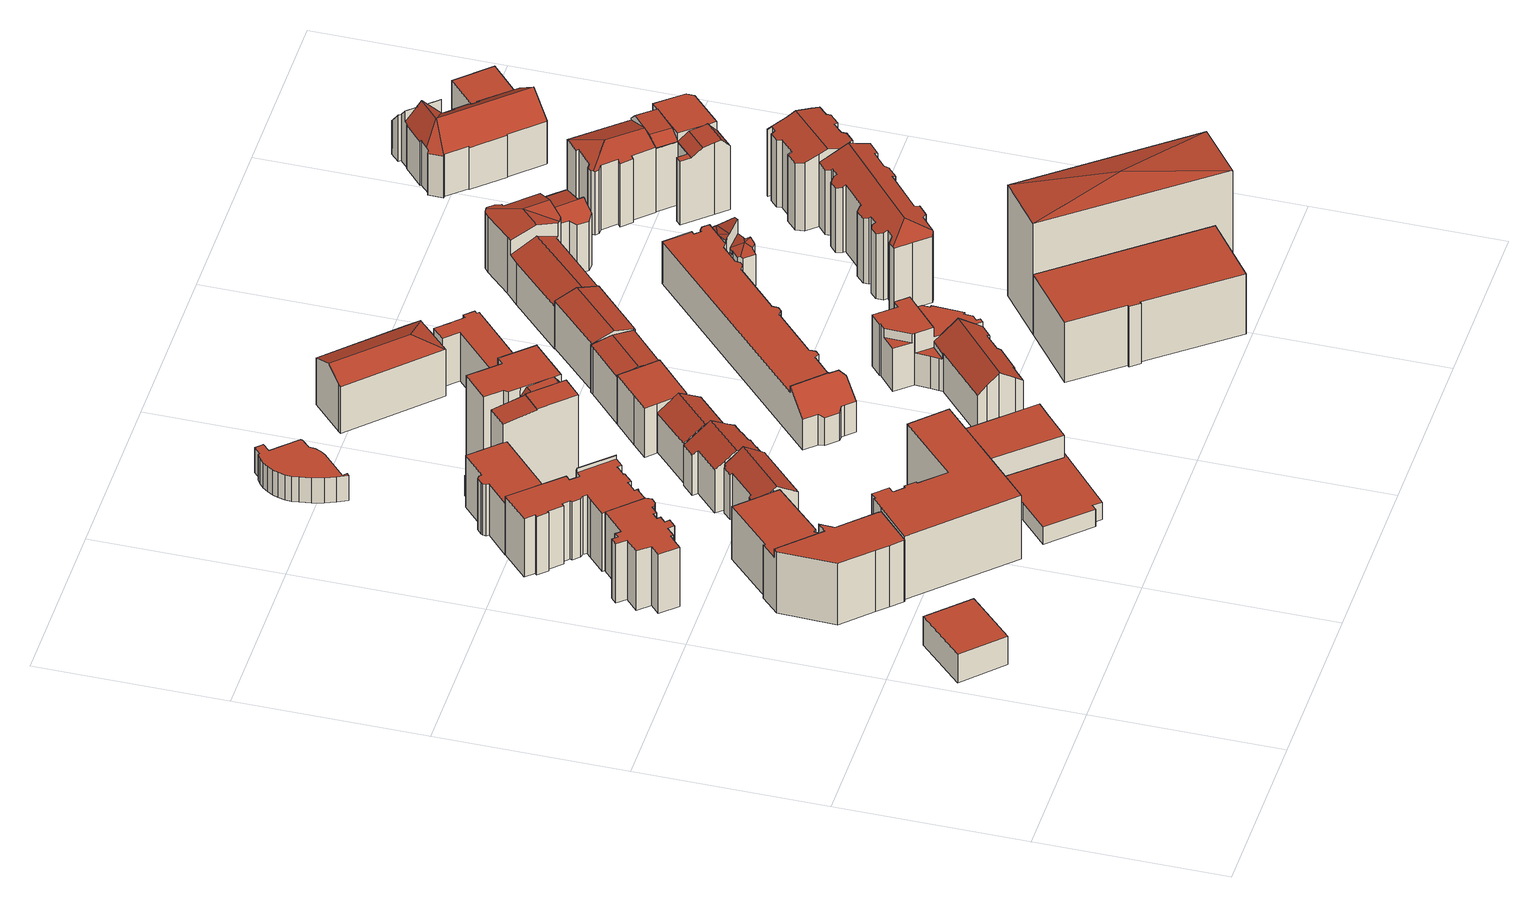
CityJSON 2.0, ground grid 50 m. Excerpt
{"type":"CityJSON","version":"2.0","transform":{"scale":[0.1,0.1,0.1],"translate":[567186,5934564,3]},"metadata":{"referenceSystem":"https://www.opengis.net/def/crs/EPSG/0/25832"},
"CityObjects":{
"building1":{"type":"Building","attributes":{"Gemeindeschluessel":"02000000","Geometrietyp2DReferenz":"3000","function":"31001_2080","roofType":"1000","measuredHeight":8.8,"storeysAboveGround":2},"geometry":[{"type":"MultiSurface","lod":"2","boundaries":[[[0,1,2,3]],[[4,5,6,7]],[[5,3,2,6]],[[6,2,1,7]],[[5,4,0,3]],[[4,7,1,0]]],"semantics":{"surfaces":[{"type":"RoofSurface"},{"type":"GroundSurface"},{"type":"WallSurface"}],"values":[0,1,2,2,2,2]}}]},
"building2":{"type":"Building","attributes":{"Gemeindeschluessel":"02000000","Geometrietyp2DReferenz":"3000","function":"31001_1010","roofType":"1000","measuredHeight":19.07,"storeysAboveGround":5},"geometry":[{"type":"MultiSurface","lod":"2","boundaries":[[[8,9,10,11]],[[12,13,14,15]],[[16,17,18,19]],[[20,21,22,23]],[[15,14,24,25]],[[26,27,28,29]],[[29,28,30,31]],[[32,33,34,35]],[[35,34,36,37]],[[37,36,38,39]],[[39,38,40,41]],[[42,43,26,29,31,44,20,23,8,11,16,19,32,35,37,39,41]],[[22,21,45,30,28,27,46,24,14,13,10,9]],[[24,46,43,42,47,25]],[[46,27,26,43]],[[45,21,20,44]],[[30,45,44,31]],[[47,42,41,40]],[[33,32,19,18]],[[22,9,8,23]],[[16,11,10,13,12,17]],[[33,18,17,12,15,25,47,40,38,36,34]]],"semantics":{"surfaces":[{"type":"WallSurface"},{"type":"GroundSurface"},{"type":"RoofSurface"}],"values":[0,0,0,0,0,0,0,0,0,0,0,1,2,0,0,0,0,0,0,0,0,2]}}]},
"building3":{"type":"Building","attributes":{"Gemeindeschluessel":"02000000","Geometrietyp2DReferenz":"3000","function":"31001_1010","roofType":"1000","measuredHeight":18.43,"storeysAboveGround":6},"geometry":[{"type":"MultiSurface","lod":"2","boundaries":[[[48,49,50,51]],[[51,50,52,53]],[[54,55,56,57]],[[57,56,58,59]],[[59,58,60,61]],[[62,63,64,65]],[[65,64,66,67]],[[68,69,70,71]],[[71,70,72,73]],[[73,72,74,75]],[[75,74,76,77]],[[77,76,78,79]],[[79,78,80,81]],[[82,83,84,85]],[[86,87,88,89]],[[68,71,73,75,77,79,81,90,91,62,65,67,48,51,53,92,93,94,82,85,54,57,59,61,95,86,89]],[[96,52,50,49,66,64,63,97,98,80,78,76,74,72,70,69,88,87,99,60,58,56,55,84,83,100,101]],[[98,97,91,90]],[[80,98,90,81]],[[88,69,68,89]],[[99,87,86,95]],[[97,63,62,91]],[[100,83,82,94]],[[60,99,95,61]],[[84,55,54,85]],[[66,49,48,67]],[[52,96,92,53]],[[96,101,93,92]],[[101,100,94,93]]],"semantics":{"surfaces":[{"type":"WallSurface"},{"type":"GroundSurface"},{"type":"RoofSurface"}],"values":[0,0,0,0,0,0,0,0,0,0,0,0,0,0,0,1,2,0,0,0,0,0,0,0,0,0,0,0,0]}}]},
"building4":{"type":"Building","attributes":{"Gemeindeschluessel":"02000000","Geometrietyp2DReferenz":"3000","function":"31001_1010","roofType":"1000","measuredHeight":19.35,"storeysAboveGround":6},"geometry":[{"type":"MultiSurface","lod":"2","boundaries":[[[102,103,104,105,106,107,108]],[[109,110,111,112]],[[113,114,115,116]],[[117,118,119,120]],[[120,119,121,122]],[[122,121,123,124]],[[124,123,125,126]],[[126,125,127,128]],[[128,127,129,130]],[[130,129,131,132]],[[132,131,133,134]],[[134,133,135,136]],[[136,135,110,109]],[[137,138,139,140]],[[140,139,141,142]],[[142,141,143,144]],[[144,143,145,146]],[[146,145,147,148]],[[149,150,151,152]],[[152,151,153,154]],[[154,153,155,156]],[[156,155,157,158]],[[158,157,159,160]],[[161,107,106,162]],[[162,106,105,163]],[[163,105,104,164]],[[164,104,103,165]],[[166,102,108,167]],[[168,169,170,147,145,143,141,139,138,159,157,155,153,151,150,166,167,171,115,114,111,110,135,133,131,129,127,125,123,121,119,118]],[[149,152,154,156,158,160,137,140,142,144,146,148,172,173,174,117,120,122,124,126,128,130,132,134,136,109,112,113,116,175,161,162,163,164,165]],[[149,165,103,102,166,150]],[[161,175,171,167,108,107]],[[174,173,169,168]],[[173,172,170,169]],[[172,148,147,170]],[[137,160,159,138]],[[117,174,168,118]],[[175,116,115,171]],[[113,112,111,114]]],"semantics":{"surfaces":[{"type":"RoofSurface"},{"type":"WallSurface"},{"type":"GroundSurface"}],"values":[0,1,1,1,1,1,1,1,1,1,1,1,1,1,1,1,1,1,1,1,1,1,1,1,1,1,1,1,0,2,1,1,1,1,1,1,1,1,1]}}]},
"building5":{"type":"Building","attributes":{"Gemeindeschluessel":"02000000","Geometrietyp2DReferenz":"3000","function":"31001_1120","roofType":"1000","measuredHeight":19.71,"storeysAboveGround":5},"geometry":[{"type":"MultiSurface","lod":"2","boundaries":[[[176,177,178,179,180,181,182,183,184,185,186,187,188,189,190,191,192]],[[193,194,195,196,197,198,199,200,201,202,203,204,205,206,207,208,209]],[[209,208,177,176]],[[208,207,178,177]],[[207,206,179,178]],[[206,205,180,179]],[[205,204,181,180]],[[204,203,182,181]],[[203,202,183,182]],[[202,201,184,183]],[[201,200,185,184]],[[200,199,186,185]],[[199,198,187,186]],[[198,197,188,187]],[[197,196,189,188]],[[196,195,190,189]],[[195,194,191,190]],[[194,193,192,191]],[[193,209,176,192]]],"semantics":{"surfaces":[{"type":"GroundSurface"},{"type":"RoofSurface"},{"type":"WallSurface"}],"values":[0,1,2,2,2,2,2,2,2,2,2,2,2,2,2,2,2,2,2]}}]},
"building6":{"type":"Building","attributes":{"Gemeindeschluessel":"02000000","Geometrietyp2DReferenz":"3000","function":"31001_1010","roofType":"3100","measuredHeight":17.91,"storeysAboveGround":4},"geometry":[{"type":"MultiSurface","lod":"2","boundaries":[[[210,211,212,213,214,215,216,217,218,219,220,221,222,223]],[[224,225,212,211]],[[226,223,222,227]],[[227,222,221,228]],[[228,221,220,229]],[[229,220,219,230]],[[230,219,218,231]],[[231,218,217,232]],[[232,217,216,233]],[[233,216,215,234]],[[234,215,214,235]],[[235,214,213,236]],[[237,210,223,226]],[[238,225,224,239]],[[239,224,211,210,237]],[[236,213,212,225,238]],[[236,238,239,237,226,227,228,229,230,231,232,233,234,235]]],"semantics":{"surfaces":[{"type":"RoofSurface"},{"type":"WallSurface"},{"type":"GroundSurface"}],"values":[0,0,1,1,1,1,1,1,1,1,1,1,1,1,1,1,2]}}]},
"building7":{"type":"Building","attributes":{"Gemeindeschluessel":"02000000","Geometrietyp2DReferenz":"3000","function":"31001_1010","roofType":"1000","measuredHeight":15.99,"storeysAboveGround":4},"geometry":[{"type":"MultiSurface","lod":"2","boundaries":[[[240,241,242,243,244,245,246,247,248,249,250]],[[251,252,253,254,255,256,257,258,259,260,261]],[[253,248,247,254]],[[254,247,246,255]],[[255,246,245,256]],[[256,245,244,257]],[[257,244,243,258]],[[258,243,242,259]],[[259,242,241,260]],[[260,241,240,261]],[[251,250,249,252]],[[252,249,248,253]],[[251,261,240,250]]],"semantics":{"surfaces":[{"type":"RoofSurface"},{"type":"GroundSurface"},{"type":"WallSurface"}],"values":[0,1,2,2,2,2,2,2,2,2,2,2,2]}}]},
"building8":{"type":"Building","attributes":{"Gemeindeschluessel":"02000000","Geometrietyp2DReferenz":"3000","function":"31001_2080","roofType":"1000","measuredHeight":5.48,"storeysAboveGround":1},"geometry":[{"type":"MultiSurface","lod":"2","boundaries":[[[262,263,264,265,266,267,268,269,270,271,272,273]],[[274,275,276,277,278,279,280,281,282,283,284,285]],[[285,284,263,262]],[[284,283,264,263]],[[283,282,265,264]],[[282,281,266,265]],[[281,280,267,266]],[[280,279,268,267]],[[279,278,269,268]],[[278,277,270,269]],[[277,276,271,270]],[[276,275,272,271]],[[275,274,273,272]],[[274,285,262,273]]],"semantics":{"surfaces":[{"type":"GroundSurface"},{"type":"RoofSurface"},{"type":"WallSurface"}],"values":[0,1,2,2,2,2,2,2,2,2,2,2,2,2]}}]},
"building9":{"type":"Building","attributes":{"Gemeindeschluessel":"02000000","Geometrietyp2DReferenz":"3000","function":"31001_1010","roofType":"3100","measuredHeight":17.14,"storeysAboveGround":4},"geometry":[{"type":"MultiSurface","lod":"2","boundaries":[[[286,287,288,289,290,291,292]],[[293,292,291,294]],[[294,291,290,295]],[[295,290,289,296]],[[297,286,292,293]],[[298,299,300,301]],[[301,300,302,303]],[[303,302,304,305]],[[305,304,306,307]],[[307,306,308,309]],[[309,308,310,311]],[[311,310,312,313]],[[313,312,314,315]],[[316,317,297,293,294,295,296,298,301,303,305,307,309,311,313,315]],[[318,317,316,319]],[[319,316,315,314]],[[297,317,318,287,286]],[[298,296,289,288,299]],[[319,314,312,310,308,306,304,302,300,299,288,287,318]]],"semantics":{"surfaces":[{"type":"RoofSurface"},{"type":"WallSurface"},{"type":"GroundSurface"}],"values":[0,1,1,1,1,1,1,1,1,1,1,1,1,2,1,1,1,1,0]}}]},
"building10":{"type":"Building","attributes":{"Gemeindeschluessel":"02000000","Geometrietyp2DReferenz":"3000","function":"31001_3040","roofType":"1000","measuredHeight":11.63,"storeysAboveGround":3},"geometry":[{"type":"MultiSurface","lod":"2","boundaries":[[[320,321,322,323]],[[324,322,321,325,326]],[[327,328,329,320,323]],[[320,329,325,321]],[[328,327,324,326]],[[327,323,322,324]],[[329,328,326,325]]],"semantics":{"surfaces":[{"type":"WallSurface"},{"type":"RoofSurface"},{"type":"GroundSurface"}],"values":[0,1,2,0,0,0,0]}}]},
"building11":{"type":"Building","attributes":{"Gemeindeschluessel":"02000000","Geometrietyp2DReferenz":"3000","function":"31001_3040","roofType":"1000","measuredHeight":7.88,"storeysAboveGround":1},"geometry":[{"type":"MultiSurface","lod":"2","boundaries":[[[330,331,332,333,334,335,336,337,338,339,340,341,342,343,344,345,346,347,348,349,350,351,352,353,354,355,356,357,358]],[[359,360,361,362,363,364,365,366,367,368,369,370,371,372,373,374,375,376,377,378,379,380,381,382,383,384,385,386,387]],[[387,386,331,330]],[[386,385,332,331]],[[385,384,333,332]],[[384,383,334,333]],[[383,382,335,334]],[[382,381,336,335]],[[381,380,337,336]],[[380,379,338,337]],[[379,378,339,338]],[[378,377,340,339]],[[377,376,341,340]],[[376,375,342,341]],[[375,374,343,342]],[[374,373,344,343]],[[373,372,345,344]],[[372,371,346,345]],[[371,370,347,346]],[[370,369,348,347]],[[369,368,349,348]],[[368,367,350,349]],[[367,366,351,350]],[[366,365,352,351]],[[365,364,353,352]],[[364,363,354,353]],[[363,362,355,354]],[[362,361,356,355]],[[361,360,357,356]],[[360,359,358,357]],[[359,387,330,358]]],"semantics":{"surfaces":[{"type":"GroundSurface"},{"type":"RoofSurface"},{"type":"WallSurface"}],"values":[0,1,2,2,2,2,2,2,2,2,2,2,2,2,2,2,2,2,2,2,2,2,2,2,2,2,2,2,2,2,2]}}]},
"building12":{"type":"Building","attributes":{"Gemeindeschluessel":"02000000","Geometrietyp2DReferenz":"3000","function":"31001_1010","roofType":"1000","measuredHeight":25.41,"storeysAboveGround":6},"geometry":[{"type":"MultiSurface","lod":"2","boundaries":[[[388,389,390,391]],[[392,393,394,395]],[[396,397,398,399]],[[400,401,402,403]],[[404,405,406,401,400]],[[407,408,405,404]],[[409,391,390,410]],[[388,395,394,389]],[[392,397,396,393]],[[411,412,413,414]],[[415,416,417,418]],[[418,417,412,411]],[[419,420,421,422]],[[422,421,423,424]],[[425,426,427,428]],[[408,429,405]],[[430,409,410,431,432,415,418,411,414,419,422,424,425,428]],[[409,430,398,397,392,395,388,391]],[[429,408,407,399,398,430,428,427]],[[431,410,390,389,394,393,396]],[[432,431,396,403,402,433]],[[396,399,407,404,400,403]],[[433,402,401,406]],[[426,425,424,423]],[[416,415,432,433]],[[420,419,414,413]],[[420,413,412,417,416,433,406,405,429,427,426,423,421]]],"semantics":{"surfaces":[{"type":"RoofSurface"},{"type":"WallSurface"},{"type":"GroundSurface"}],"values":[0,0,0,0,0,0,1,1,1,1,1,1,1,1,1,1,2,1,1,1,1,1,1,1,1,1,0]}}]},
"building13":{"type":"Building","attributes":{"Gemeindeschluessel":"02000000","Geometrietyp2DReferenz":"3000","function":"31001_1010","roofType":"3100","measuredHeight":16.04,"storeysAboveGround":4},"geometry":[{"type":"MultiSurface","lod":"2","boundaries":[[[434,435,436,437]],[[438,437,436,439]],[[440,441,442,443]],[[443,442,444,445]],[[446,447,438,439,440,443,445]],[[448,447,446,449]],[[449,446,445,444]],[[438,447,448,434,437]],[[440,439,436,435,441]],[[449,444,442,441,435,434,448]]],"semantics":{"surfaces":[{"type":"RoofSurface"},{"type":"WallSurface"},{"type":"GroundSurface"}],"values":[0,1,1,1,2,1,1,1,1,0]}}]},
"building14":{"type":"Building","attributes":{"Gemeindeschluessel":"02000000","Geometrietyp2DReferenz":"3000","function":"31001_2010","roofType":"1000","measuredHeight":2.63,"storeysAboveGround":1},"geometry":[{"type":"MultiSurface","lod":"2","boundaries":[[[450,451,452,453]],[[453,452,454,455]],[[455,454,456,457]],[[458,459,460,461]],[[460,459,462,456,454,452,451,463]],[[458,461,464,450,453,455,457,465]],[[458,465,462,459]],[[465,457,456,462]],[[464,461,460,463]],[[450,464,463,451]]],"semantics":{"surfaces":[{"type":"WallSurface"},{"type":"RoofSurface"},{"type":"GroundSurface"}],"values":[0,0,0,0,1,2,0,0,0,0]}}]},
"building15":{"type":"Building","attributes":{"Gemeindeschluessel":"02000000","Geometrietyp2DReferenz":"3000","function":"31001_1120","roofType":"1000","measuredHeight":15.14,"storeysAboveGround":4},"geometry":[{"type":"MultiSurface","lod":"2","boundaries":[[[466,467,468,469,470,471,472]],[[473,474,475,476,477,478,479]],[[479,478,467,466]],[[478,477,468,467]],[[477,476,469,468]],[[476,475,470,469]],[[475,474,471,470]],[[474,473,472,471]],[[473,479,466,472]]],"semantics":{"surfaces":[{"type":"GroundSurface"},{"type":"RoofSurface"},{"type":"WallSurface"}],"values":[0,1,2,2,2,2,2,2,2]}}]},
"building16":{"type":"Building","attributes":{"Gemeindeschluessel":"02000000","Geometrietyp2DReferenz":"3000","function":"31001_1120","roofType":"3100","measuredHeight":15.5,"storeysAboveGround":4},"geometry":[{"type":"MultiSurface","lod":"2","boundaries":[[[480,481,482,483]],[[483,482,484,485]],[[472,471,480,483,485,486]],[[487,486,485,484,488]],[[489,471,472,490,491]],[[490,472,486,487]],[[481,480,471,489]],[[490,487,488,491]],[[481,489,491,488,484,482]]],"semantics":{"surfaces":[{"type":"WallSurface"},{"type":"GroundSurface"},{"type":"RoofSurface"}],"values":[0,0,1,0,0,0,0,2,2]}}]},
"building17":{"type":"Building","attributes":{"Gemeindeschluessel":"02000000","Geometrietyp2DReferenz":"3000","function":"31001_1010","roofType":"3100","measuredHeight":16.7,"storeysAboveGround":4},"geometry":[{"type":"MultiSurface","lod":"2","boundaries":[[[492,493,494]],[[495,496,497,498,499]],[[500,501,502,503,504,505,506,507,508,509,510]],[[511,512,513,514,515,516,517,518,519,520,521,522,523,524,525]],[[526,527,528,529]],[[529,528,530,531]],[[532,533,534,535]],[[535,534,536,537]],[[538,539,540,541]],[[541,540,542,543]],[[543,542,544,545]],[[545,544,546,547]],[[499,548,549,495]],[[550,498,497,551]],[[492,510,509,493]],[[552,508,507,553]],[[553,507,506,554]],[[554,506,505,555]],[[555,505,504,556]],[[523,503,502,524]],[[557,522,521,558]],[[558,521,520,559]],[[559,520,519,560]],[[560,519,518,561]],[[561,518,517,562]],[[562,517,516,563]],[[563,516,515,564]],[[564,515,514,565]],[[565,514,513,566]],[[567,512,511]],[[538,541,543,545,547,532,535,537,526,529,531,568,550,551,569,570,552,553,554,555,556,557,558,559,560,561,562,563,564,565,566]],[[495,549,525,524,502,501,496]],[[557,556,504,503,523,522]],[[569,551,497,496,501,500]],[[550,568,571,548,499,498]],[[538,566,513,512,567,539]],[[511,525,572]],[[570,569,500,510,492,494]],[[552,570,494,493,509,508]],[[533,532,547,546]],[[526,537,536,573,527]],[[571,568,531,530]],[[573,536,534,533,546,544,542,540,539,567,511,572]],[[573,572,525,549,548,571,530,528,527]]],"semantics":{"surfaces":[{"type":"RoofSurface"},{"type":"WallSurface"},{"type":"GroundSurface"}],"values":[0,0,0,0,1,1,1,1,1,1,1,1,1,1,1,1,1,1,1,1,1,1,1,1,1,1,1,1,1,1,2,1,1,1,1,1,1,1,1,1,1,1,0,0]}}]},
"building18":{"type":"Building","attributes":{"Gemeindeschluessel":"02000000","Geometrietyp2DReferenz":"3000","function":"31001_1120","roofType":"1000","measuredHeight":14.96,"storeysAboveGround":4},"geometry":[{"type":"MultiSurface","lod":"2","boundaries":[[[574,575,576,577,578,579,580,581,582,583,584,585,586,587,588]],[[589,590,591,592,593,594,595,596,597,598,599,600,601,602,603]],[[603,602,575,574]],[[602,601,576,575]],[[601,600,577,576]],[[600,599,578,577]],[[599,598,579,578]],[[598,597,580,579]],[[597,596,581,580]],[[596,595,582,581]],[[595,594,583,582]],[[594,593,584,583]],[[593,592,585,584]],[[592,591,586,585]],[[591,590,587,586]],[[590,589,588,587]],[[589,603,574,588]]],"semantics":{"surfaces":[{"type":"GroundSurface"},{"type":"RoofSurface"},{"type":"WallSurface"}],"values":[0,1,2,2,2,2,2,2,2,2,2,2,2,2,2,2,2]}}]},
"building19":{"type":"Building","attributes":{"Gemeindeschluessel":"02000000","Geometrietyp2DReferenz":"3000","function":"31001_2010","roofType":"3200","measuredHeight":17.2,"storeysAboveGround":4},"geometry":[{"type":"MultiSurface","lod":"2","boundaries":[[[604,605,606,607,608]],[[605,609,610,611,612,606]],[[613,608,607,614]],[[615,612,611,616]],[[616,611,610,617]],[[618,619,620,621]],[[622,618,621,613,614,615,616,617]],[[604,608,613,621,620]],[[619,618,622,623]],[[622,617,610,609,623]],[[615,614,607,606,612]],[[619,623,609,605,604,620]]],"semantics":{"surfaces":[{"type":"RoofSurface"},{"type":"WallSurface"},{"type":"GroundSurface"}],"values":[0,0,1,1,1,1,2,1,1,1,1,0]}}]},
"building20":{"type":"Building","attributes":{"Gemeindeschluessel":"02000000","Geometrietyp2DReferenz":"3000","function":"31001_1010","roofType":"3100","measuredHeight":16.41,"storeysAboveGround":4},"geometry":[{"type":"MultiSurface","lod":"2","boundaries":[[[624,625,626,627]],[[628,627,626,629]],[[630,631,632,633]],[[630,633,628,629,634]],[[635,634,629,626,625]],[[631,630,634,635]],[[628,633,632,624,627]],[[631,635,625,624,632]]],"semantics":{"surfaces":[{"type":"RoofSurface"},{"type":"WallSurface"},{"type":"GroundSurface"}],"values":[0,1,1,2,1,1,1,0]}}]},
"building21":{"type":"Building","attributes":{"Gemeindeschluessel":"02000000","Geometrietyp2DReferenz":"3000","function":"31001_1010","roofType":"1000","measuredHeight":15.16,"storeysAboveGround":3},"geometry":[{"type":"MultiSurface","lod":"2","boundaries":[[[636,637,638,639,640,641]],[[639,642,643,644,645,640]],[[646,647,648,649,650]],[[651,652,649,648]],[[653,654,655,651,648]],[[639,656,657,642]],[[652,658,649]],[[659,660,639,638]],[[660,661,662,656,639]],[[654,663,655]],[[664,665,666]],[[667,668,669,670]],[[671,672,673,674]],[[674,673,675,676]],[[676,675,677,678]],[[678,677,679,680]],[[680,679,681,682]],[[683,684,685,686]],[[686,685,687,688]],[[688,687,689,690]],[[690,689,691,692]],[[692,691,693,694]],[[694,693,695,696]],[[696,695,697,698]],[[698,697,699,700]],[[700,699,701,702]],[[702,701,703,704]],[[704,703,705,706]],[[706,705,707,708]],[[708,707,709,710]],[[711,712,713,714]],[[714,713,715,716]],[[716,715,717,718]],[[718,717,719,720]],[[720,719,721,722]],[[658,723,649]],[[724,637,636,725]],[[725,636,641,726]],[[727,645,644,728]],[[664,643,642,665]],[[729,650,649]],[[730,662,661,731]],[[732,733,734,735]],[[735,734,736,737]],[[738,729,649,723,721,719,717,715,713,712,667,670,709,707,705,703,701,699,697,695,693,691,689,687,685,684]],[[682,681,668,667,712,711]],[[722,721,723,658,652,651,655,663,739]],[[730,731,740,724,725,726,727,728,741,742,683,686,688,690,692,694,696,698,700,702,704,706,708,710,743,732,735,737,671,674,676,678,680,682,711,714,716,718,720,722,739]],[[683,742,738,684]],[[741,728,644,643,664,666,647,646]],[[730,739,663,654,653,657,656,662]],[[740,731,661,660,659]],[[665,642,657,653,648,647,666]],[[724,740,659,638,637]],[[727,726,641,640,645]],[[742,741,646,650,729,738]],[[672,671,737,736]],[[733,732,743,744]],[[743,710,709,670,669,744]],[[733,744,669,668,681,679,677,675,673,672,736,734]]],"semantics":{"surfaces":[{"type":"RoofSurface"},{"type":"WallSurface"},{"type":"GroundSurface"}],"values":[0,0,0,0,0,0,0,0,0,0,0,1,1,1,1,1,1,1,1,1,1,1,1,1,1,1,1,1,1,1,1,1,1,1,1,1,1,1,1,1,1,1,1,1,0,1,1,2,1,1,1,1,1,1,1,1,1,1,1,0]}}]},
"building22":{"type":"Building","attributes":{"Gemeindeschluessel":"02000000","Geometrietyp2DReferenz":"3000","function":"31001_2010","roofType":"1000","measuredHeight":18.64,"storeysAboveGround":5},"geometry":[{"type":"MultiSurface","lod":"2","boundaries":[[[745,746,747,748]],[[748,747,749,750]],[[750,749,751,752]],[[752,751,753,754]],[[754,753,755,756]],[[756,755,757,758]],[[746,745,759,760]],[[760,759,758,757]],[[758,759,745,748,750,752,754,756]],[[760,757,755,753,751,749,747,746]]],"semantics":{"surfaces":[{"type":"WallSurface"},{"type":"GroundSurface"},{"type":"RoofSurface"}],"values":[0,0,0,0,0,0,0,0,1,2]}}]},
"building23":{"type":"Building","attributes":{"Gemeindeschluessel":"02000000","Geometrietyp2DReferenz":"3000","function":"31001_2010","roofType":"3500","measuredHeight":36.29,"storeysAboveGround":13},"geometry":[{"type":"MultiSurface","lod":"2","boundaries":[[[761,762,763,764]],[[765,763,762]],[[764,763,766]],[[765,767,768,766,763]],[[769,768,767,770]],[[759,771,769,770]],[[759,770,767,765,762,761]],[[769,771,764,766,768]],[[771,759,761,764]]],"semantics":{"surfaces":[{"type":"RoofSurface"},{"type":"WallSurface"},{"type":"GroundSurface"}],"values":[0,0,0,0,1,2,1,1,1]}}]},
"building24":{"type":"Building","attributes":{"Gemeindeschluessel":"02000000","Geometrietyp2DReferenz":"3000","function":"31001_1010","roofType":"3100","measuredHeight":19.61,"storeysAboveGround":5},"geometry":[{"type":"MultiSurface","lod":"2","boundaries":[[[772,773,774,775,776]],[[777,778,779,773,772]],[[780,781,782,783,784,785,786]],[[787,788,781,780]],[[789,790,791,792,793,782,781,794]],[[794,781,788,795]],[[796,797,798,799,800,801,802,803]],[[802,801,804,805,806,807]],[[806,808,809,807]],[[810,776,775,811]],[[812,778,777,813]],[[814,785,784,815]],[[815,784,783,816]],[[817,793,792,818]],[[818,792,791,819]],[[819,791,790,820]],[[821,800,799,822]],[[822,799,798,823]],[[823,798,797,824]],[[824,797,796,825]],[[826,805,804,827]],[[802,807,809,789,794,795,803]],[[826,827,821,822,823,824,825,828,812,813,810,811,814,815,816,817,818,819,820,829]],[[812,828,795,788,787,779,778]],[[826,829,808,806,805]],[[821,827,804,801,800]],[[828,825,796,803,795]],[[829,820,790,789,809,808]],[[773,779,787,780,786,774]],[[817,816,783,782,793]],[[810,813,777,772,776]],[[814,811,775,774,786,785]]],"semantics":{"surfaces":[{"type":"RoofSurface"},{"type":"WallSurface"},{"type":"GroundSurface"}],"values":[0,0,0,0,0,0,0,0,0,1,1,1,1,1,1,1,1,1,1,1,1,1,2,1,1,1,1,1,1,1,1,1]}}]},
"building25":{"type":"Building","attributes":{"Gemeindeschluessel":"02000000","Geometrietyp2DReferenz":"3000","function":"31001_1010","roofType":"3200","measuredHeight":23.09,"storeysAboveGround":6},"geometry":[{"type":"MultiSurface","lod":"2","boundaries":[[[830,831,832,833,834,835,836]],[[837,834,833,838,839,840,841,842,843,844,845,846,847,848]],[[849,832,831,850]],[[850,831,830,851]],[[852,853,854,855]],[[855,854,856,857]],[[857,856,858,859]],[[860,861,862,863]],[[863,862,864,865]],[[866,867,868,869]],[[869,868,870,871]],[[872,873,874,875]],[[876,848,847,877]],[[877,847,846,878]],[[878,846,845,879]],[[879,845,844,880]],[[880,844,843,881]],[[881,843,842,882]],[[882,842,841,883]],[[883,841,840,884]],[[884,840,839,885]],[[885,839,838,886]],[[887,888,889,890]],[[890,889,891,892]],[[893,894,895,896]],[[897,898,899,900]],[[900,899,901,902]],[[903,904,898,897]],[[905,906,907,908]],[[909,910,906,905]],[[849,850,851,911,852,855,857,859,887,890,892,860,863,865,893,896,866,869,871,903,897,900,902,872,875,909,905,908,876,877,878,879,880,881,882,883,884,885,886]],[[907,906,910,874,873,901,899,898,904,870,868,867,895,894,864,862,861,891,889,888,858,856,854,853,835,834,837]],[[907,837,848,876,908]],[[874,910,909,875]],[[901,873,872,902]],[[870,904,903,871]],[[895,867,866,896]],[[864,894,893,865]],[[891,861,860,892]],[[858,888,887,859]],[[911,851,830,836]],[[849,886,838,833,832]],[[852,911,836,835,853]]],"semantics":{"surfaces":[{"type":"RoofSurface"},{"type":"WallSurface"},{"type":"GroundSurface"}],"values":[0,0,1,1,1,1,1,1,1,1,1,1,1,1,1,1,1,1,1,1,1,1,1,1,1,1,1,1,1,1,2,0,1,1,1,1,1,1,1,1,1,1,1]}}]},
"building26":{"type":"Building","attributes":{"Gemeindeschluessel":"02000000","Geometrietyp2DReferenz":"3000","function":"31001_1010","roofType":"3200","measuredHeight":22.18,"storeysAboveGround":6},"geometry":[{"type":"MultiSurface","lod":"2","boundaries":[[[912,913,914,915,916]],[[917,918,919,920]],[[920,919,921,922]],[[922,921,923,924]],[[924,923,925,926]],[[926,925,927,928]],[[928,927,929,930]],[[931,932,933,934]],[[934,933,935,936]],[[937,914,913,938]],[[939,940,941,942]],[[917,920,922,924,926,928,930,943,939,942,931,934,936,937,938]],[[944,940,939,943,945]],[[937,936,935,915,914]],[[932,931,942,941]],[[945,943,930,929]],[[917,938,913,912,918]],[[932,941,940,944,916,915,935,933]],[[945,929,927,925,923,921,919,918,912,916,944]]],"semantics":{"surfaces":[{"type":"RoofSurface"},{"type":"WallSurface"},{"type":"GroundSurface"}],"values":[0,1,1,1,1,1,1,1,1,1,1,2,1,1,1,1,1,0,0]}}]},
"building27":{"type":"Building","attributes":{"Gemeindeschluessel":"02000000","Geometrietyp2DReferenz":"3000","function":"31001_1120","roofType":"3100","measuredHeight":23.12,"storeysAboveGround":7},"geometry":[{"type":"MultiSurface","lod":"2","boundaries":[[[946,947,948,949]],[[949,948,950,951]],[[951,950,952,953]],[[953,952,954,955]],[[955,954,956,957]],[[957,956,958,959]],[[959,958,960,961]],[[961,960,962,963]],[[963,962,964,965]],[[966,967,968,969]],[[969,968,970,971]],[[971,970,972,973]],[[973,972,974,975]],[[975,974,976,977]],[[977,976,978,979]],[[979,978,980,981]],[[981,980,982,983]],[[983,982,984,985]],[[986,987,947,946]],[[988,908,989,986,946,949,951,953,955,957,959,961,963,965,966,969,971,973,975,977,979,981,983,985]],[[990,991,908,988,992]],[[992,988,985,984]],[[987,986,989,993]],[[993,989,908,991]],[[966,965,964,994,967]],[[992,984,982,980,978,976,974,972,970,968,967,994,990]],[[993,991,990,994,964,962,960,958,956,954,952,950,948,947,987]]],"semantics":{"surfaces":[{"type":"WallSurface"},{"type":"GroundSurface"},{"type":"RoofSurface"}],"values":[0,0,0,0,0,0,0,0,0,0,0,0,0,0,0,0,0,0,0,1,0,0,0,0,0,2,2]}}]},
"building28":{"type":"Building","attributes":{"Gemeindeschluessel":"02000000","Geometrietyp2DReferenz":"3000","function":"31001_1120","roofType":"1000","measuredHeight":22.45,"storeysAboveGround":6},"geometry":[{"type":"MultiSurface","lod":"2","boundaries":[[[995,996,997,998]],[[999,1000,1001,1002]],[[1003,1004,1005,1006,996,995]],[[1000,1007,1008,1009,1001]],[[1006,1010,1011,1012,1013,1014,1015,1007,1016]],[[1017,1018,1010,1005,1004]],[[1008,1015,1019,1020,1021,1009]],[[998,997,1022,1023,1024,1025,1026,1027]],[[1015,1014,1019]],[[1028,1013,1012,1029]],[[1018,1011,1010]],[[1030,1021,1020,1031]],[[1032,1027,1026,1033]],[[1033,1026,1025,1034]],[[1034,1025,1024,1035]],[[1035,1024,1023,1036]],[[1037,1038,1032,1033,1034,1035,1036,1030,1031,1028,1029]],[[1032,1038,1003,995,998,1027]],[[1030,1036,1023,1022,1002,1001,1009,1021]],[[1006,1016,999,1002,1022,997,996]],[[1037,1029,1012,1011,1018,1017]],[[1028,1031,1020,1019,1014,1013]],[[1016,1007,1000,999]],[[1007,1015,1008]],[[1038,1037,1017,1004,1003]],[[1010,1006,1005]]],"semantics":{"surfaces":[{"type":"RoofSurface"},{"type":"WallSurface"},{"type":"GroundSurface"}],"values":[0,0,0,0,0,0,0,0,1,1,1,1,1,1,1,1,2,1,1,1,1,1,1,1,1,1]}}]},
"building29":{"type":"Building","attributes":{"Gemeindeschluessel":"02000000","Geometrietyp2DReferenz":"3000","function":"31001_3040","roofType":"3100","measuredHeight":18.63,"storeysAboveGround":3},"geometry":[{"type":"MultiSurface","lod":"2","boundaries":[[[1039,1040,1041,1042,1043]],[[1039,1044,1045,1046,1047,1048,1049,1050,1040]],[[1051,1052,1053,1044,1039]],[[1054,1043,1042,1055]],[[1055,1042,1041,1056]],[[1057,1058,1059,1060]],[[1060,1059,1061,1062]],[[1062,1061,1043,1054]],[[1063,1050,1049,1064]],[[1064,1049,1048,1065]],[[1065,1048,1047,1066]],[[1067,1068,1069,1070]],[[1045,1071,1046]],[[1072,1073,1074,1075]],[[1075,1074,1076,1077]],[[1077,1076,1078,1079]],[[1079,1078,1080,1081]],[[1082,1083,1084,1085]],[[1086,1087,1088,1089]],[[1052,1090,1053]],[[1091,1092,1093,1094]],[[1094,1093,1095,1096]],[[1097,1098,1099,1100]],[[1101,1102,1103,1104]],[[1105,1106,1107,1108]],[[1109,1106,1105,1070,1069]],[[1104,1103,1100,1099,1110,1073,1072]],[[1057,1060,1062,1054,1055,1056,1063,1064,1065,1066,1067,1070,1105,1108,1086,1089,1111,1112,1113,1082,1085,1091,1094,1096,1101,1104,1072,1075,1077,1079,1081]],[[1080,1078,1076,1074,1073,1110,1039,1043,1061,1059,1058]],[[1084,1083,1114,1051,1039,1110,1099,1098,1095,1093,1092]],[[1080,1058,1057,1081]],[[1113,1112,1115,1090,1052,1051,1114]],[[1102,1101,1096,1095,1098,1097]],[[1115,1112,1111,1116]],[[1111,1089,1088,1117,1116]],[[1087,1086,1108,1107]],[[1084,1092,1091,1085]],[[1114,1083,1082,1113]],[[1053,1118,1045,1044]],[[1067,1066,1047,1046,1071,1068]],[[1063,1056,1041,1040,1050]],[[1102,1097,1100,1103]],[[1115,1116,1117,1118,1053,1090]],[[1087,1107,1106,1109,1118,1117,1088]],[[1109,1069,1068,1071,1045,1118]]],"semantics":{"surfaces":[{"type":"RoofSurface"},{"type":"WallSurface"},{"type":"GroundSurface"}],"values":[0,0,0,1,1,1,1,1,1,1,1,1,1,1,1,1,1,1,1,1,1,1,1,1,1,1,1,2,0,0,1,1,1,1,1,1,1,1,1,1,1,0,0,0,0]}}]}
},
"vertices":[
[107,227,117],[223,344,117],[125,443,117],[8,325,117],[107,227,29],[8,325,29],[125,443,29],[223,344,29],
[149,663,24],[149,663,215],[153,817,215],[153,817,24],[162,826,188],[162,826,215],[260,726,215],[260,726,188],[200,864,24],[200,864,188],[204,860,188],[204,860,24],[247,562,24],[247,562,215],[222,588,215],[222,588,24],[281,747,215],[281,747,188],[363,620,24],[363,620,215],[367,615,215],[367,615,24],[278,531,215],[278,531,24],[321,976,24],[321,976,188],[374,922,188],[374,922,24],[402,894,188],[402,894,24],[414,881,188],[414,881,24],[292,758,188],[292,758,24],[282,759,24],[279,706,24],[275,533,24],[275,533,215],[279,706,215],[282,759,188],
[132,1069,30],[132,1069,214],[108,1046,214],[108,1046,30],[68,1089,214],[68,1089,30],[106,1200,30],[106,1200,214],[117,1211,214],[117,1211,30],[129,1198,214],[129,1198,30],[190,1255,214],[190,1255,30],[169,1093,30],[169,1093,214],[148,1073,214],[148,1073,30],[143,1079,214],[143,1079,30],[242,1146,30],[242,1146,214],[237,1151,214],[237,1151,30],[219,1135,214],[219,1135,30],[213,1142,214],[213,1142,30],[199,1129,214],[199,1129,30],[206,1121,214],[206,1121,30],[191,1107,214],[191,1107,30],[79,1198,30],[79,1198,214],[95,1213,214],[95,1213,30],[267,1159,30],[267,1159,214],[254,1148,214],[254,1148,30],[201,1097,30],[182,1080,30],[94,1113,30],[66,1144,30],[100,1175,30],[266,1176,30],[94,1113,214],[182,1080,214],[201,1097,214],[266,1176,214],[100,1175,214],[66,1144,214],
[392,1283,225],[401,1292,197],[400,1304,183],[365,1341,183],[353,1330,217],[321,1364,217],[319,1361,225],[114,1437,31],[114,1437,212],[185,1503,212],[185,1503,31],[298,1382,31],[298,1382,212],[286,1371,212],[286,1371,31],[234,1323,31],[234,1323,212],[223,1326,212],[223,1326,31],[208,1342,212],[208,1342,31],[209,1348,212],[209,1348,31],[194,1364,212],[194,1364,31],[187,1358,212],[187,1358,31],[157,1390,212],[157,1390,31],[153,1386,212],[153,1386,31],[130,1410,212],[130,1410,31],[135,1415,212],[135,1415,31],[290,1210,31],[290,1210,212],[297,1203,212],[297,1203,31],[293,1200,212],[293,1200,31],[292,1201,212],[292,1201,31],[266,1176,212],[266,1176,31],[190,1255,212],[190,1255,31],[373,1264,31],[373,1264,212],[364,1273,212],[364,1273,31],[342,1252,212],[342,1252,31],[344,1249,212],[344,1249,31],[320,1226,212],[320,1226,31],[314,1233,212],[314,1233,31],[321,1364,31],[353,1330,31],[365,1341,31],[400,1304,31],[401,1292,31],[392,1283,212],[319,1361,212],[242,1314,212],[230,1304,212],[185,1261,212],[306,1350,212],[185,1261,31],[230,1304,31],[242,1314,31],[306,1350,31],
[501,302,30],[278,531,30],[367,615,30],[395,642,30],[399,638,30],[412,651,30],[445,617,30],[432,604,30],[456,579,30],[461,584,30],[484,560,30],[480,556,30],[540,494,30],[689,639,30],[771,557,30],[678,469,30],[626,420,30],[626,420,227],[678,469,227],[771,557,227],[689,639,227],[540,494,227],[480,556,227],[484,560,227],[461,584,227],[456,579,227],[432,604,227],[445,617,227],[412,651,227],[399,638,227],[395,642,227],[367,615,227],[278,531,227],[501,302,227],
[402,894,193],[409,886,201],[533,1005,201],[525,1013,193],[497,1042,165],[493,1037,165],[488,1041,161],[467,1020,161],[471,1016,165],[402,949,166],[398,953,161],[377,933,161],[381,929,166],[374,922,166],[449,845,161],[572,964,161],[374,922,22],[381,929,22],[377,933,22],[398,953,22],[402,949,22],[471,1016,22],[467,1020,22],[488,1041,22],[493,1037,22],[497,1042,22],[525,1013,22],[402,894,22],[572,964,22],[449,845,22],
[336,1644,189],[274,1587,189],[269,1592,189],[260,1593,189],[247,1580,189],[243,1576,189],[242,1567,189],[247,1561,189],[185,1503,189],[262,1421,189],[413,1563,189],[413,1563,29],[262,1421,29],[185,1503,29],[247,1561,29],[242,1567,29],[243,1576,29],[247,1580,29],[260,1593,29],[269,1592,29],[274,1587,29],[336,1644,29],
[650,394,26],[626,420,26],[678,469,26],[840,289,26],[900,343,26],[906,337,26],[701,155,26],[683,175,26],[671,164,26],[573,267,26],[650,340,26],[623,369,26],[623,369,80],[650,340,80],[573,267,80],[671,164,80],[683,175,80],[701,155,80],[906,337,80],[900,343,80],[840,289,80],[678,469,80],[626,420,80],[650,394,80],
[497,1042,175],[520,1018,196],[613,1109,196],[560,1162,149],[528,1132,149],[539,1120,159],[478,1062,158],[478,1062,24],[539,1120,24],[528,1132,24],[560,1162,24],[497,1042,24],[619,1103,24],[619,1103,191],[645,1076,167],[645,1076,24],[659,1062,155],[659,1062,24],[638,1041,155],[638,1041,24],[640,1039,153],[640,1039,24],[618,1017,153],[618,1017,24],[622,1013,149],[622,1013,24],[599,991,149],[599,991,24],[600,990,149],[600,990,24],[572,964,24],[525,1013,24],[525,1013,191],[572,964,149],
[940,378,32],[940,378,149],[900,343,149],[900,343,32],[840,289,149],[771,557,149],[678,469,149],[840,289,32],[678,469,32],[771,557,32],
[284,1983,7],[277,2012,7],[272,2042,7],[270,2060,7],[271,2077,7],[275,2095,7],[281,2111,7],[290,2126,7],[301,2140,7],[314,2151,7],[329,2160,7],[333,2157,7],[351,2175,7],[363,2163,7],[368,2158,7],[349,2139,7],[410,2077,7],[408,2075,7],[410,2073,7],[407,2070,7],[388,2051,7],[386,2034,7],[380,2018,7],[371,2006,7],[360,1995,7],[306,1944,7],[315,1934,7],[310,1929,7],[296,1955,7],[296,1955,85],[310,1929,85],[315,1934,85],[306,1944,85],[360,1995,85],[371,2006,85],[380,2018,85],[386,2034,85],[388,2051,85],[407,2070,85],[410,2073,85],[408,2075,85],[410,2077,85],[349,2139,85],[368,2158,85],[363,2163,85],[351,2175,85],[333,2157,85],[329,2160,85],[314,2151,85],[301,2140,85],[290,2126,85],[281,2111,85],[275,2095,85],[271,2077,85],[270,2060,85],[272,2042,85],[277,2012,85],[284,1983,85],
[406,1570,77],[452,1613,69],[403,1665,69],[357,1622,77],[469,1502,257],[515,1545,257],[452,1613,246],[406,1570,246],[515,1545,260],[469,1502,260],[546,1421,260],[592,1464,260],[527,1532,256],[546,1550,256],[535,1563,232],[515,1545,232],[579,1477,259],[598,1495,259],[586,1508,259],[592,1464,232],[611,1482,232],[357,1622,6],[403,1665,6],[479,1638,6],[479,1638,259],[547,1701,259],[547,1701,6],[513,1587,6],[513,1587,259],[515,1599,259],[515,1599,6],[613,1630,6],[613,1630,259],[626,1642,259],[626,1642,6],[630,1645,259],[630,1645,6],[703,1568,6],[703,1568,259],[698,1564,259],[698,1564,6],[611,1482,259],[546,1421,6],[515,1545,6],[535,1563,6],[535,1563,259],
[603,1120,191],[699,1212,191],[656,1254,154],[560,1162,154],[560,1162,31],[656,1254,31],[705,1206,31],[705,1206,186],[714,1197,178],[714,1197,31],[740,1169,155],[740,1169,31],[645,1076,31],[619,1103,31],[619,1103,177],[645,1076,154],
[892,558,38],[892,558,64],[922,528,64],[922,528,38],[942,509,64],[942,509,38],[963,486,64],[963,486,38],[928,395,38],[928,395,64],[897,431,64],[897,431,38],[993,452,64],[830,497,64],[830,497,38],[993,452,38],
[714,1197,29],[705,1206,29],[656,1254,29],[631,1279,29],[670,1316,29],[736,1376,29],[818,1293,29],[818,1293,181],[736,1376,181],[670,1316,181],[631,1279,181],[656,1254,181],[705,1206,181],[714,1197,181],
[829,1463,29],[829,1463,176],[836,1470,176],[836,1470,29],[839,1467,177],[839,1467,29],[918,1385,29],[918,1385,176],[877,1427,184],[736,1376,176],[818,1293,176],[777,1334,184],
[1059,729,168],[1061,799,168],[1025,768,168],[1096,686,134],[1063,723,134],[1060,683,134],[1058,663,134],[1057,652,134],[1063,724,195],[1063,723,195],[1096,686,195],[1193,772,195],[1165,803,195],[1149,789,195],[1104,841,195],[1074,814,195],[1076,812,195],[1061,799,195],[1059,729,195],[1170,601,166],[1182,587,166],[1192,596,166],[1185,604,166],[1198,616,166],[1199,639,166],[1206,639,166],[1209,723,166],[1203,723,166],[1204,745,166],[1195,755,166],[1202,761,166],[1193,772,166],[1096,686,166],[1108,672,166],[963,486,35],[963,486,199],[942,509,176],[942,509,35],[922,528,155],[922,528,35],[1048,474,35],[1048,474,156],[1006,437,156],[1006,437,35],[993,452,171],[993,452,35],[1152,561,35],[1152,561,153],[1145,568,160],[1145,568,35],[1103,530,160],[1103,530,35],[1110,522,152],[1110,522,35],[1051,471,152],[1051,471,35],[1057,652,152],[1096,686,152],[1058,663,35],[1060,683,35],[1076,812,35],[1074,814,35],[1104,841,35],[1149,789,35],[1165,803,35],[1202,761,35],[1195,755,35],[1204,745,35],[1203,723,35],[1209,723,35],[1206,639,35],[1199,639,35],[1198,616,35],[1185,604,35],[1192,596,35],[1182,587,153],[1057,651,35],[1063,724,35],[1025,768,35],[1057,651,153],[1139,636,202],[966,483,202],
[689,1582,28],[630,1645,28],[614,1663,28],[657,1704,28],[682,1678,28],[794,1784,28],[761,1819,28],[793,1850,28],[825,1815,28],[826,1816,28],[853,1788,28],[861,1795,28],[882,1772,28],[875,1766,28],[880,1761,28],[880,1761,178],[875,1766,178],[882,1772,178],[861,1795,178],[853,1788,178],[826,1816,178],[825,1815,178],[793,1850,178],[761,1819,178],[794,1784,178],[682,1678,178],[657,1704,178],[614,1663,178],[630,1645,178],[689,1582,178],
[749,1809,156],[750,1896,183],[590,2057,183],[550,2020,159],[544,2014,156],[838,1895,156],[839,1896,156],[813,1922,156],[635,2100,156],[544,2014,11],[550,2020,11],[635,2100,11],[813,1922,11],[839,1896,11],[761,1819,11],[761,1819,155],[750,1808,155],[750,1808,11],[793,1850,11],[793,1850,156],
[880,1424,194],[1014,1555,194],[973,1598,176],[839,1467,176],[839,1467,30],[973,1598,30],[920,1382,30],[920,1382,177],[918,1385,178],[918,1385,30],[1056,1511,30],[1056,1511,176],
[1325,1193,131],[1338,1206,136],[1341,1205,136],[1349,1227,142],[1303,1225,133],[1301,1218,131],[1331,1260,131],[1321,1251,131],[1322,1250,131],[1304,1234,131],[1311,1262,175],[1312,1262,175],[1331,1260,175],[1335,1291,164],[1305,1263,175],[1379,1306,153],[1379,1307,153],[1390,1256,175],[1401,1267,170],[1381,1304,154],[1371,1238,138],[1390,1256,131],[1365,1320,153],[1355,1204,137],[1370,1219,142],[1373,1221,141],[1364,1231,140],[1409,1275,153],[1321,1251,119],[1331,1260,119],[1312,1262,119],[803,963,164],[803,963,185],[877,887,185],[877,887,164],[834,836,33],[834,836,128],[828,843,128],[828,843,33],[814,842,119],[814,842,33],[785,872,119],[785,872,33],[784,888,128],[784,888,33],[755,918,128],[755,918,33],[1249,1225,33],[1249,1225,164],[1247,1210,164],[1247,1210,33],[1237,1201,164],[1237,1201,33],[1221,1201,164],[1221,1201,33],[1107,1093,164],[1107,1093,33],[1107,1077,164],[1107,1077,33],[1096,1067,164],[1096,1067,33],[1081,1067,164],[1081,1067,33],[971,963,164],[971,963,33],[971,946,164],[971,946,33],[961,935,164],[961,935,33],[947,940,164],[947,940,33],[890,887,164],[890,887,33],[884,894,164],[884,894,33],[1273,1412,33],[1273,1412,164],[1328,1354,164],[1328,1354,33],[1321,1347,164],[1321,1347,33],[1336,1331,164],[1336,1331,33],[1340,1336,164],[1340,1336,33],[1351,1335,164],[1351,1335,33],[1365,1320,164],[1338,1206,33],[1325,1193,33],[1301,1218,33],[1304,1234,33],[1322,1250,33],[1305,1263,164],[1364,1231,33],[1373,1221,33],[894,867,33],[894,867,184],[893,848,172],[893,848,33],[856,813,128],[856,813,33],[1290,1264,164],[1409,1275,33],[1355,1204,33],[1311,1262,33],[1290,1264,33],[876,886,33],[876,886,184],
[1615,126,38],[1615,126,225],[1458,6,225],[1458,6,38],[1287,223,225],[1287,223,38],[1282,219,225],[1282,219,38],[1263,244,225],[1263,244,38],[1267,248,225],[1267,248,38],[1165,377,225],[1165,377,38],[1320,499,38],[1320,499,225],
[1320,499,381],[1321,498,382],[1545,344,401],[1446,598,381],[1643,91,382],[1768,191,382],[1643,90,381],[1769,190,381],[1769,190,38],[1643,90,38],[1446,598,38],
[1024,1545,190],[1183,1701,190],[1134,1753,158],[1109,1730,158],[973,1598,158],[1056,1511,170],[1211,1659,169],[1223,1659,165],[1183,1701,223],[1233,1750,223],[1232,1842,204],[1223,1841,202],[1209,1829,202],[1146,1764,203],[1134,1753,202],[1223,1659,207],[1234,1658,204],[1319,1730,208],[1250,1803,208],[1257,1809,206],[1255,1826,202],[1241,1842,202],[1284,1696,223],[1245,1658,207],[1260,1641,188],[1260,1621,180],[1281,1597,180],[1302,1597,188],[1325,1619,205],[1331,1624,209],[1273,1685,209],[1245,1658,188],[1332,1626,209],[1321,1637,209],[1360,1674,199],[1313,1724,199],[1366,1680,193],[1319,1730,193],[973,1598,27],[1109,1730,27],[1211,1659,27],[1056,1511,27],[1146,1764,27],[1209,1829,27],[1223,1841,27],[1241,1842,27],[1255,1826,27],[1257,1809,27],[1250,1803,27],[1325,1619,27],[1302,1597,27],[1281,1597,27],[1260,1621,27],[1260,1641,27],[1321,1637,27],[1332,1626,27],[1245,1658,27],[1366,1680,27],
[1337,805,244],[1372,765,244],[1384,766,247],[1388,769,249],[1392,840,269],[1306,845,245],[1303,842,244],[1629,1046,269],[1428,804,249],[1447,802,244],[1474,825,244],[1464,836,249],[1559,918,249],[1566,911,245],[1592,935,245],[1592,948,249],[1631,982,249],[1637,975,246],[1668,1002,246],[1384,766,38],[1372,765,38],[1337,805,38],[1319,858,38],[1319,858,245],[1339,857,250],[1339,857,38],[1357,873,250],[1357,873,38],[1350,881,246],[1350,881,38],[1383,910,38],[1383,910,246],[1401,927,246],[1401,927,38],[1398,930,244],[1398,930,38],[1436,964,38],[1436,964,243],[1439,961,245],[1439,961,38],[1502,1018,245],[1502,1018,38],[1537,1049,38],[1537,1049,244],[1554,1064,244],[1554,1064,38],[1668,1002,38],[1637,975,38],[1631,982,38],[1592,948,38],[1592,935,38],[1566,911,38],[1559,918,38],[1464,836,38],[1474,825,38],[1447,802,38],[1428,804,38],[1349,901,38],[1349,901,240],[1366,917,239],[1366,917,38],[1377,917,242],[1377,917,38],[1399,946,38],[1399,946,239],[1421,966,239],[1421,966,38],[1493,1040,38],[1493,1040,236],[1513,1058,236],[1513,1058,38],[1530,1056,240],[1530,1056,38],[1496,1024,38],[1496,1024,241],[1551,1082,38],[1551,1082,238],[1576,1105,238],[1576,1105,38],[1551,1068,38],[1551,1068,243],[1303,842,38],
[1572,1539,254],[1622,1586,229],[1508,1715,229],[1505,1712,231],[1501,1619,254],[1530,1500,32],[1530,1500,234],[1485,1548,233],[1485,1548,32],[1478,1542,230],[1478,1542,32],[1454,1567,229],[1454,1567,32],[1463,1575,233],[1463,1575,32],[1430,1610,233],[1430,1610,32],[1417,1610,229],[1417,1610,32],[1430,1638,32],[1430,1638,232],[1475,1677,233],[1475,1677,32],[1471,1682,230],[1471,1682,32],[1508,1715,32],[1622,1586,32],[1409,1629,32],[1409,1629,229],[1417,1638,229],[1417,1638,32],[1408,1617,32],[1409,1623,230],[1408,1617,229],
[1576,1183,38],[1576,1183,245],[1585,1175,249],[1585,1175,38],[1622,1209,249],[1622,1209,38],[1620,1223,246],[1620,1223,38],[1640,1242,246],[1640,1242,38],[1650,1235,249],[1650,1235,38],[1662,1245,249],[1662,1245,38],[1653,1254,246],[1653,1254,38],[1656,1257,246],[1656,1257,38],[1693,1219,261],[1693,1219,38],[1748,1172,38],[1748,1172,256],[1766,1156,249],[1766,1156,38],[1744,1134,249],[1744,1134,38],[1749,1123,245],[1749,1123,38],[1724,1099,245],[1724,1099,38],[1712,1104,249],[1712,1104,38],[1688,1081,249],[1688,1081,38],[1691,1068,246],[1691,1068,38],[1668,1046,246],[1668,1046,38],[1657,1051,249],[1657,1051,38],[1549,1157,38],[1549,1157,245],[1639,1034,38],[1550,1134,38],[1593,1086,270],[1576,1105,262],[1639,1034,249],[1550,1134,250],[1713,1201,270],
[1538,1385,252],[1590,1434,252],[1571,1456,230],[1519,1407,230],[1571,1456,231],[1591,1476,252],[1553,1521,252],[1532,1501,231],[1559,1362,255],[1572,1347,258],[1623,1396,258],[1616,1403,256],[1634,1516,256],[1645,1527,258],[1607,1572,258],[1623,1395,256],[1638,1378,256],[1719,1455,256],[1720,1477,256],[1663,1544,256],[1646,1528,256],[1571,1456,256],[1588,1330,230],[1638,1378,230],[1663,1544,232],[1625,1588,232],[1622,1586,235],[1532,1501,230],[1530,1500,230],[1570,1456,230],[1532,1421,230],[1512,1442,230],[1499,1430,230],[1720,1477,33],[1719,1455,33],[1622,1586,33],[1625,1588,33],[1499,1430,33],[1512,1442,33],[1532,1421,33],[1570,1456,33],[1530,1500,33],[1588,1330,33],[1559,1362,33],
[1521,2045,213],[1464,2053,165],[1460,2048,161],[1454,2048,156],[1452,2008,156],[1577,2097,213],[1567,2108,197],[1547,2130,164],[1539,2123,164],[1537,2124,162],[1484,2075,162],[1486,2073,165],[1611,2058,156],[1612,2058,156],[1586,2086,197],[1452,2008,27],[1454,2048,27],[1460,2048,27],[1500,1957,27],[1500,1957,157],[1502,1959,159],[1502,1959,27],[1458,2008,159],[1458,2008,27],[1486,2073,27],[1484,2075,27],[1537,2124,27],[1539,2123,27],[1562,2144,27],[1562,2144,171],[1557,2150,172],[1557,2150,27],[1547,2130,197],[1645,1803,27],[1645,1803,160],[1644,1804,160],[1644,1804,27],[1643,1803,159],[1643,1803,27],[1571,1882,159],[1571,1882,27],[1569,1881,157],[1569,1881,27],[1619,2026,27],[1619,2026,168],[1630,2037,156],[1630,2037,27],[1598,2148,27],[1598,2148,136],[1635,2109,137],[1635,2109,27],[1612,2058,197],[1660,2004,27],[1660,2004,156],[1649,1994,167],[1649,1994,27],[1665,1977,167],[1665,1977,27],[1676,1988,126],[1676,1988,155],[1754,1902,155],[1754,1902,126],[1771,2076,27],[1771,2076,126],[1852,1991,126],[1852,1991,27],[1581,2173,27],[1581,2173,131],[1601,2151,131],[1601,2151,27],[1580,2171,133],[1697,1851,213],[1617,2092,27],[1632,2077,27],[1600,2047,27],[1600,2047,168],[1632,2077,165],[1617,2092,166],[1621,2096,159],[1577,2097,197]
]}
